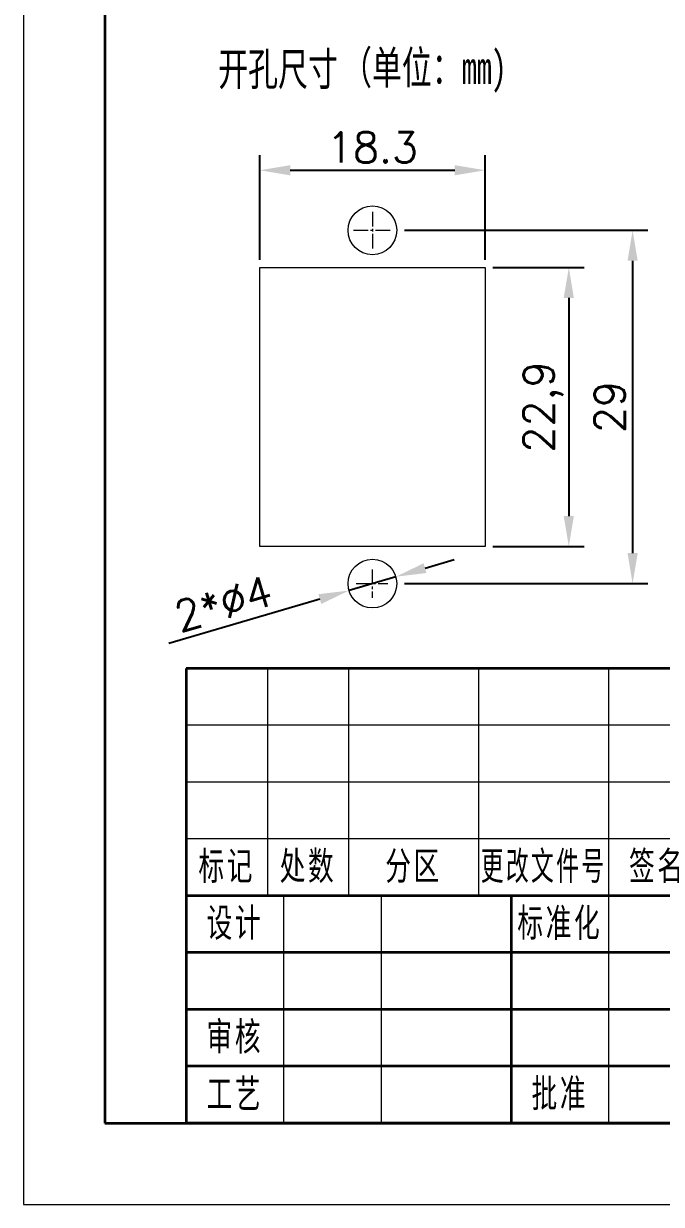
# Model space of a CAD drawing. Header units: millimetres. Extents: x -70 to 70, y -99 to 99.
# Drawn here: x -70 to -17.7, y -99 to -2.1 of the extents above; entities that cross this region are included whole.
import ezdxf
from ezdxf.enums import TextEntityAlignment as Align

# ---------------------------------------------------------------- set-up
doc = ezdxf.new("R2010")
doc.units = ezdxf.units.MM
doc.header["$PDSIZE"] = -5
doc.linetypes.add('点画线', pattern=[18, 12, -2, 2, -2])
doc.layers.get('0').update_dxf_attribs({"lineweight": 18})
for name, color, linetype, lineweight in [('尺寸线层', 3, 'Continuous', 18), ('粗实线层', 7, 'Continuous', 35), ('细实线层', 7, 'Continuous', 18)]:
    doc.layers.add(name, color=color, linetype=linetype, lineweight=lineweight)
doc.styles.get("Standard").update_dxf_attribs({"font": 'txt.shx'})
doc.styles.add('标准', font='', dxfattribs={"width": 0.667})
doc.styles.get('标准').set_extended_font_data('宋体')
doc.dimstyles.get("Standard").update_dxf_attribs({"dimtxt": 0.18, "dimasz": 0.18, "dimexe": 0.18, "dimexo": 0.0625, "dimgap": 0.09, "dimtad": 0, "dimtih": 1, "dimtoh": 1, "dimdec": 4, "dimzin": 0, "dimdsep": 46, "dimtxsty": 'Standard', "dimcen": 0.09, "dimdle": 0.36, "dimadec": 0, "dimazin": 0, "dimtfac": 1, "dimtdec": 4, "dimtofl": 0, "dimtmove": 0, "dimatfit": 3, "dimfxl": 1, "dimtolj": 1, "dimarcsym": 0})

# ---------------------------------------------------------------- blocks, each defined once
blk = doc.blocks.new('$CAXA_FRAME_13B17AC1$')
at = {"layer": '粗实线层'}
for p, q in [((-95, 138.5), (-95, -138.5)), ((-95, -138.5), (95, -138.5))]:
    blk.add_line(p, q, dxfattribs=at)
at = {"layer": '细实线层'}
for p, q in [((-105, 148.5), (-105, -148.5)), ((-105, -148.5), (105, -148.5))]:
    blk.add_line(p, q, dxfattribs=at)
blk = doc.blocks.new('$CAXA_TITLE_151E506F$')
at = {"layer": '粗实线层'}
for p, q in [((0, 56), (-180, 56)), ((-180, 56), (-180, 0)), ((-100, 56), (-100, 0)), ((-50, 56), (-50, 0)), ((0, 0), (0, 56)), ((0, 39), (-50, 39)), ((-50, 28), (-180, 28)), ((-140, 28), (-140, 0)), ((-74, 28), (-74, 9)), ((-62, 28), (-62, 9)), ((-100, 21), (-180, 21)), ((0, 21), (-50, 21)), ((-100, 14), (-180, 14)), ((0, 9), (-100, 9)), ((-100, 7), (-180, 7)), ((0, 0), (-180, 0))]:
    blk.add_line(p, q, dxfattribs=at)
at = {"layer": '细实线层'}
for p, q in [((-170, 56), (-170, 28)), ((-160, 56), (-160, 28)), ((-144, 56), (-144, 28)), ((-128, 56), (-128, 0)), ((-116, 56), (-116, 0)), ((-100, 49), (-180, 49)), ((-100, 42), (-180, 42)), ((-100, 35), (-180, 35)), ((-168, 28), (-168, 0)), ((-156, 28), (-156, 0)), ((-50, 18), (-100, 18)), ((-93.5, 18), (-93.5, 9)), ((-87, 18), (-87, 9)), ((-80.5, 18), (-80.5, 9))]:
    blk.add_line(p, q, dxfattribs=at)
at = {"layer": '尺寸线层', "attachment_point": 5, "line_spacing_factor": 0.963108, "style": '标准'}
for s, insert, char_height, width in [('\\T1.1;标记', (-175, 31.5), 3.481, 18), ('\\T1.1;处数', (-165, 31.5), 3.481, 18), ('\\T1.1;分区', (-152, 31.5), 3.481, 30), ('\\T1.1;{\\W0.592404;更改文件号}', (-136, 31.5), 3.4806, 30), ('\\T1.1;签名', (-122, 31.5), 3.481, 22), ('\\T1.1;{\\W0.605422;年、月、日}', (-108, 31.5), 3.4806, 30), ('\\T1.1;设计', (-174, 24.5), 3.481, 22), ('\\T1.1;标准化', (-134, 24.5), 3.481, 22), ('\\T1.1;阶段标记', (-87, 23), 3.481, 50), ('\\T1.1;重量', (-68, 23), 3.481, 22), ('\\T1.1;比例', (-56, 23), 3.481, 22), ('\\T1.1;审核', (-174, 10.5), 3.481, 22), ('\\T1.1;工艺', (-174, 3.5), 3.481, 22), ('\\T1.1;批准', (-134, 3.5), 3.481, 22), ('\\T1.1;共', (-95, 4.5), 3.481, 8), ('\\T1.1;张', (-81, 4.5), 3.481, 8), ('\\T1.1;第', (-69, 4.5), 3.481, 8), ('\\T1.1;张', (-55, 4.5), 3.481, 8)]:
    blk.add_mtext(s, dxfattribs=dict(at, insert=insert, char_height=char_height, width=width))
at = {"layer": '尺寸线层', "style": '标准'}
for tag, height, width, p in [('标记C', 3.63, 0.664996, (-175, 52.5)), ('处数C', 3.63, 0.664996, (-165, 52.5)), ('分区C', 3.63, 0.667, (-152, 52.5)), ('更改文件号C', 3.63, 0.498314, (-136, 52.5)), ('更改签名C', 3.63, 0.447537, (-122, 52.5)), ('更改日期C', 3.63, 0.610278, (-108, 52.5)), ('单位名称', 5.19, 0.667, (-25, 47.5)), ('标记B', 3.63, 0.664996, (-175, 45.5)), ('处数B', 3.63, 0.664996, (-165, 45.5)), ('分区B', 3.63, 0.667, (-152, 45.5)), ('更改文件号B', 3.63, 0.498314, (-136, 45.5)), ('更改签名B', 3.63, 0.447537, (-122, 45.5)), ('更改日期B', 3.63, 0.610278, (-108, 45.5)), ('材料名称', 5.19, 0.667, (-75, 42)), ('标记A', 3.63, 0.664996, (-175, 38.5)), ('处数A', 3.63, 0.664996, (-165, 38.5)), ('分区A', 3.63, 0.667, (-152, 38.5)), ('更改文件号A', 3.63, 0.498314, (-136, 38.5)), ('更改签名A', 3.63, 0.447537, (-122, 38.5)), ('更改日期A', 3.63, 0.610278, (-108, 38.5)), ('图纸名称', 5.19, 0.667, (-25, 30)), ('设计', 3.63, 0.667, (-162, 24.5)), ('设计日期', 3.63, 0.667, (-148, 24.5)), ('标准化', 3.63, 0.667, (-122, 24.5)), ('标准化日期', 3.63, 0.554163, (-108, 24.5)), ('图纸编号', 5.19, 0.667, (-25, 15)), ('阶段标记S', 3.63, 0.223769, (-96.75, 13.5)), ('阶段标记A', 3.63, 0.223769, (-90.25, 13.5)), ('阶段标记B', 3.63, 0.223769, (-83.75, 13.5)), ('阶段标记C', 3.63, 0.223769, (-77.25, 13.5)), ('重量', 3.63, 0.667, (-68, 13.5)), ('图纸比例', 3.63, 0.510551, (-56, 13.5)), ('审核', 3.63, 0.667, (-162, 10.5)), ('审核日期', 3.63, 0.667, (-148, 10.5)), ('工艺', 3.63, 0.667, (-162, 3.5)), ('工艺日期', 3.63, 0.667, (-148, 3.5)), ('批准', 3.63, 0.667, (-122, 3.5)), ('批准日期', 3.63, 0.667, (-108, 3.5)), ('页数', 3.63, 0.667, (-88, 4.5)), ('页码', 3.63, 0.667, (-62, 4.5)), ('投影符号', 3.63, 0.667, (-25, 4.5))]:
    blk.add_attdef(tag, text='', height=height, dxfattribs=dict(at, width=width)).set_placement(p, align=Align.MIDDLE_CENTER)
blk = doc.blocks.new('*D16')
at = {"color": 0, "lineweight": -2, "transparency": 16777216}
for p, q in [((-37.061, -46.775), (-34.662, -46.069)), ((-39.459, -47.48), (-43.296, -48.61)), ((-45.694, -49.316), (-58.086, -52.963))]:
    blk.add_line(p, q, dxfattribs=at)
at = {"color": 0, "linetype": '点画线', "transparency": 16777216}
for points in [[(-37.178, -46.375), (-36.943, -47.174), (-39.459, -47.48)], [(-45.812, -48.916), (-45.577, -49.715), (-43.296, -48.61)]]:
    blk.add_solid(points, dxfattribs=at)
at = {"layer": 'Defpoints', "color": 0, "linetype": '点画线', "transparency": 16777216}
for p in [(-39.459, -47.48), (-43.296, -48.61)]:
    blk.add_point(p, dxfattribs=at)
at = {"color": 0, "linetype": '点画线', "transparency": 16777216, "insert": (-53.618, -49.693), "char_height": 2.5, "attachment_point": 5, "rotation": 16.40013}
blk.add_mtext('\\A1;2*∅4', dxfattribs=at)
blk = doc.blocks.new('*D17')
at = {"color": 0, "lineweight": -2, "transparency": 16777216}
for p, q in [((-50.627, -21.47), (-50.627, -12.866)), ((-32.127, -21.47), (-32.127, -12.866)), ((-48.127, -14.116), (-34.627, -14.116))]:
    blk.add_line(p, q, dxfattribs=at)
at = {"color": 0, "linetype": '点画线', "transparency": 16777216}
for points in [[(-48.127, -13.699), (-48.127, -14.533), (-50.627, -14.116)], [(-34.627, -13.699), (-34.627, -14.533), (-32.127, -14.116)]]:
    blk.add_solid(points, dxfattribs=at)
at = {"layer": 'Defpoints', "color": 0, "linetype": '点画线', "transparency": 16777216}
for p in [(-32.127, -14.116), (-50.627, -22.095), (-32.127, -22.095)]:
    blk.add_point(p, dxfattribs=at)
at = {"color": 0, "linetype": '点画线', "transparency": 16777216, "insert": (-41.377, -12.241), "char_height": 2.5, "attachment_point": 5}
blk.add_mtext('\\A1;18.3', dxfattribs=at)
blk = doc.blocks.new('*D18')
at = {"color": 0, "lineweight": -2, "transparency": 16777216}
for p, q in [((-31.502, -22.095), (-24.015, -22.095)), ((-25.265, -24.595), (-25.265, -42.495)), ((-31.502, -44.995), (-24.015, -44.995))]:
    blk.add_line(p, q, dxfattribs=at)
at = {"color": 0, "linetype": '点画线', "transparency": 16777216}
for points in [[(-25.682, -24.595), (-24.848, -24.595), (-25.265, -22.095)], [(-25.682, -42.495), (-24.848, -42.495), (-25.265, -44.995)]]:
    blk.add_solid(points, dxfattribs=at)
at = {"layer": 'Defpoints', "color": 0, "linetype": '点画线', "transparency": 16777216}
for p in [(-32.127, -22.095), (-32.127, -44.995), (-25.265, -44.995)]:
    blk.add_point(p, dxfattribs=at)
at = {"color": 0, "linetype": '点画线', "transparency": 16777216, "insert": (-27.348, -33.545), "char_height": 2.5, "attachment_point": 5, "rotation": 90}
blk.add_mtext('\\A1;22,9', dxfattribs=at)
blk = doc.blocks.new('*D19')
at = {"color": 0, "lineweight": -2, "transparency": 16777216}
for p, q in [((-38.752, -19.045), (-18.778, -19.045)), ((-20.028, -21.545), (-20.028, -45.545)), ((-38.752, -48.045), (-18.778, -48.045))]:
    blk.add_line(p, q, dxfattribs=at)
at = {"color": 0, "linetype": '点画线', "transparency": 16777216}
for points in [[(-20.445, -21.545), (-19.611, -21.545), (-20.028, -19.045)], [(-20.445, -45.545), (-19.611, -45.545), (-20.028, -48.045)]]:
    blk.add_solid(points, dxfattribs=at)
at = {"layer": 'Defpoints', "color": 0, "linetype": '点画线', "transparency": 16777216}
for p in [(-39.377, -19.045), (-39.377, -48.045), (-20.028, -48.045)]:
    blk.add_point(p, dxfattribs=at)
at = {"color": 0, "linetype": '点画线', "transparency": 16777216, "insert": (-21.903, -33.545), "char_height": 2.5, "attachment_point": 5, "rotation": 90}
blk.add_mtext('\\A1;29', dxfattribs=at)

msp = doc.modelspace()

# ---------------------------------------------------------------- linework, layer by layer
at = {"linetype": '点画线', "ltscale": 0.1}
for p, q in [((-41.377, -17.535), (-41.377, -20.534)), ((-42.931, -19.045), (-39.818, -19.045)), ((-41.411, -46.887), (-41.411, -49.223)), ((-42.72, -48.045), (-40.103, -48.045))]:
    msp.add_line(p, q, dxfattribs=at)
for p, q in [((-50.627, -22.095), (-32.127, -22.095)), ((-50.627, -44.995), (-50.627, -22.095)), ((-32.127, -22.095), (-32.127, -44.995)), ((-32.127, -44.995), (-50.627, -44.995))]:
    msp.add_line(p, q)
for centre in [(-41.377, -19.045), (-41.377, -48.045)]:
    msp.add_circle(centre, 2)

# ---------------------------------------------------------------- block references
at = {"layer": '粗实线层', "xscale": 0.6666666666666666, "yscale": 0.6666666666666666, "zscale": 0.6666666666666666}
msp.add_blockref('$CAXA_FRAME_13B17AC1$', (0, 0), dxfattribs=at)
at = {"layer": '粗实线层'}
ref = msp.add_blockref('$CAXA_TITLE_151E506F$', (63.333, -92.333), dxfattribs=dict(at, xscale=0.6666666666666666, yscale=0.6666666666666666, zscale=0.6666666666666666))
ref.add_attrib('单位名称', 'FUZUKI', dxfattribs={"layer": '尺寸线层', "height": 3.3333, "style": '标准', "width": 0.667}).set_placement((46.667, -60.667), align=Align.MIDDLE_CENTER)
ref.add_attrib('图纸名称', 'MSDD08-USB-AB', dxfattribs={"layer": '尺寸线层', "height": 3.33333, "style": '标准', "width": 0.667}).set_placement((46.667, -72.333), align=Align.MIDDLE_CENTER)
ref.add_attrib('图纸比例', '1.5:1', dxfattribs={"layer": '尺寸线层', "height": 2.3333, "style": '标准', "width": 0.667}).set_placement((26, -83.333), align=Align.MIDDLE_CENTER)
ref.add_attrib('页码', '1', dxfattribs={"layer": '尺寸线层', "height": 2.333, "style": '标准', "width": 0.667}).set_placement((22, -89.333), align=Align.MIDDLE_CENTER)
ref.add_attrib('页数', '1', dxfattribs={"layer": '尺寸线层', "height": 2.333, "style": '标准', "width": 0.667}).set_placement((4.667, -89.333), align=Align.MIDDLE_CENTER)

# ---------------------------------------------------------------- texts
at = {"linetype": '点画线', "style": '标准', "width": 0.667}
for s, p in [('开孔尺寸', (-54.038, -7.156)), ('（单位：mm)', (-43.873, -7.031))]:
    msp.add_text(s, height=2.7005, dxfattribs=at).set_placement(p)

# ---------------------------------------------------------------- dimensions: what is measured, and where the dimension line sits
at = {"linetype": '点画线'}
dim = msp.add_linear_dim(base=(-32.127, -14.116), p1=(-50.627, -22.095), p2=(-32.127, -22.095), text='18.3', dimstyle='Standard', override={"dimtxt": 2.5, "dimasz": 2.5, "dimexe": 1.25, "dimexo": 0.625, "dimgap": 0.625, "dimtad": 1, "dimtih": 0, "dimtoh": 0, "dimdec": 2, "dimzin": 8, "dimdsep": 44, "dimdle": 5, "dimtdec": 2, "dimtofl": 1, "dimatfit": 0, "dimarcsym": 1}, dxfattribs=at)
dim.commit()
dim.dimension.update_dxf_attribs({"geometry": '*D17', "text_midpoint": (-41.377, -12.241)})
for base, p1, p2, picture, middle in [((-20.028, -48.045), (-39.377, -19.045), (-39.377, -48.045), '*D19', (-21.903, -33.545)), ((-25.265, -44.995), (-32.127, -22.095), (-32.127, -44.995), '*D18', (-27.348, -33.545))]:
    dim = msp.add_linear_dim(base=base, p1=p1, p2=p2, angle=90, dimstyle='Standard', override={"dimtxt": 2.5, "dimasz": 2.5, "dimexe": 1.25, "dimexo": 0.625, "dimgap": 0.625, "dimtad": 1, "dimtih": 0, "dimtoh": 0, "dimdec": 2, "dimzin": 8, "dimdsep": 44, "dimdle": 5, "dimtdec": 2, "dimtofl": 1, "dimatfit": 0, "dimarcsym": 1}, dxfattribs=at)
    dim.commit()
    dim.dimension.update_dxf_attribs({"geometry": picture, "text_midpoint": middle})
dim = msp.add_diameter_dim_2p(p1=(-39.459, -47.48), p2=(-43.296, -48.61), text='2*<>', dimstyle='Standard', override={"dimtxt": 2.5, "dimasz": 2.5, "dimexe": 1.25, "dimexo": 0.625, "dimgap": 0.625, "dimtad": 1, "dimtih": 0, "dimtoh": 0, "dimdec": 2, "dimzin": 8, "dimdsep": 44, "dimdle": 5, "dimtdec": 2, "dimtofl": 1, "dimatfit": 0, "dimarcsym": 1}, dxfattribs=at)
dim.commit()
dim.dimension.update_dxf_attribs({"geometry": '*D16', "text_midpoint": (-53.089, -51.492), "dimtype": 163})

doc.saveas('drawing.dxf')
